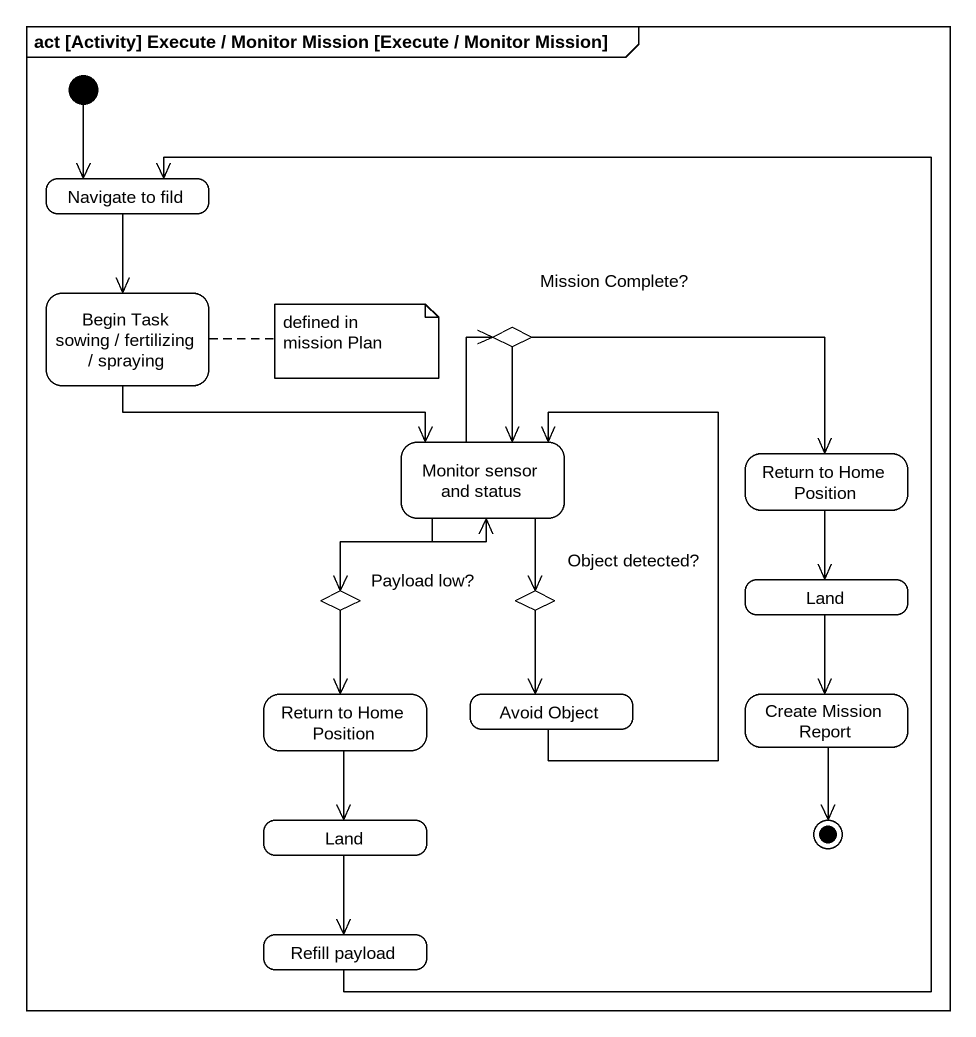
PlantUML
@startuml
mainframe act [Activity] Execute / Monitor Mission [Execute / Monitor Mission]
hide empty description
state "Navigate to fild" as Navigate_to_fild
state "Begin Task sowing / fertilizing / spraying" as Begin_Task_sowing
state "Mission Complete?" as Mission_Complete <<choice>>
state "Monitor sensor and status" as Monitor_sensor_and_status
state "Return to Home Position" as Return_to_Home_Position
state "Payload low?" as Payload_low <<choice>>
state "Object detected?" as Object_detected <<choice>>
state Land
state "Return to Home Position" as Return_to_Home_Position_2
state "Avoid Object" as Avoid_Object
state "Create Mission Report" as Create_Mission_Report
state "Land" as Land_2
state "Refill payload" as Refill_payload
[*] --> Navigate_to_fild
Navigate_to_fild --> Begin_Task_sowing
Begin_Task_sowing -right-> Monitor_sensor_and_status
Mission_Complete --> Monitor_sensor_and_status
Mission_Complete -right-> Return_to_Home_Position
Monitor_sensor_and_status -up-> Mission_Complete
Monitor_sensor_and_status --> Payload_low
Monitor_sensor_and_status --> Object_detected
Return_to_Home_Position --> Land
Payload_low -up-> Monitor_sensor_and_status
Payload_low --> Return_to_Home_Position_2
Object_detected --> Avoid_Object
Land --> Create_Mission_Report
Return_to_Home_Position_2 --> Land_2
Avoid_Object -up-> Monitor_sensor_and_status
Land_2 --> Refill_payload
Refill_payload -up-> Navigate_to_fild
Create_Mission_Report --> [*]
note right of Begin_Task_sowing : defined in mission Plan
@enduml
